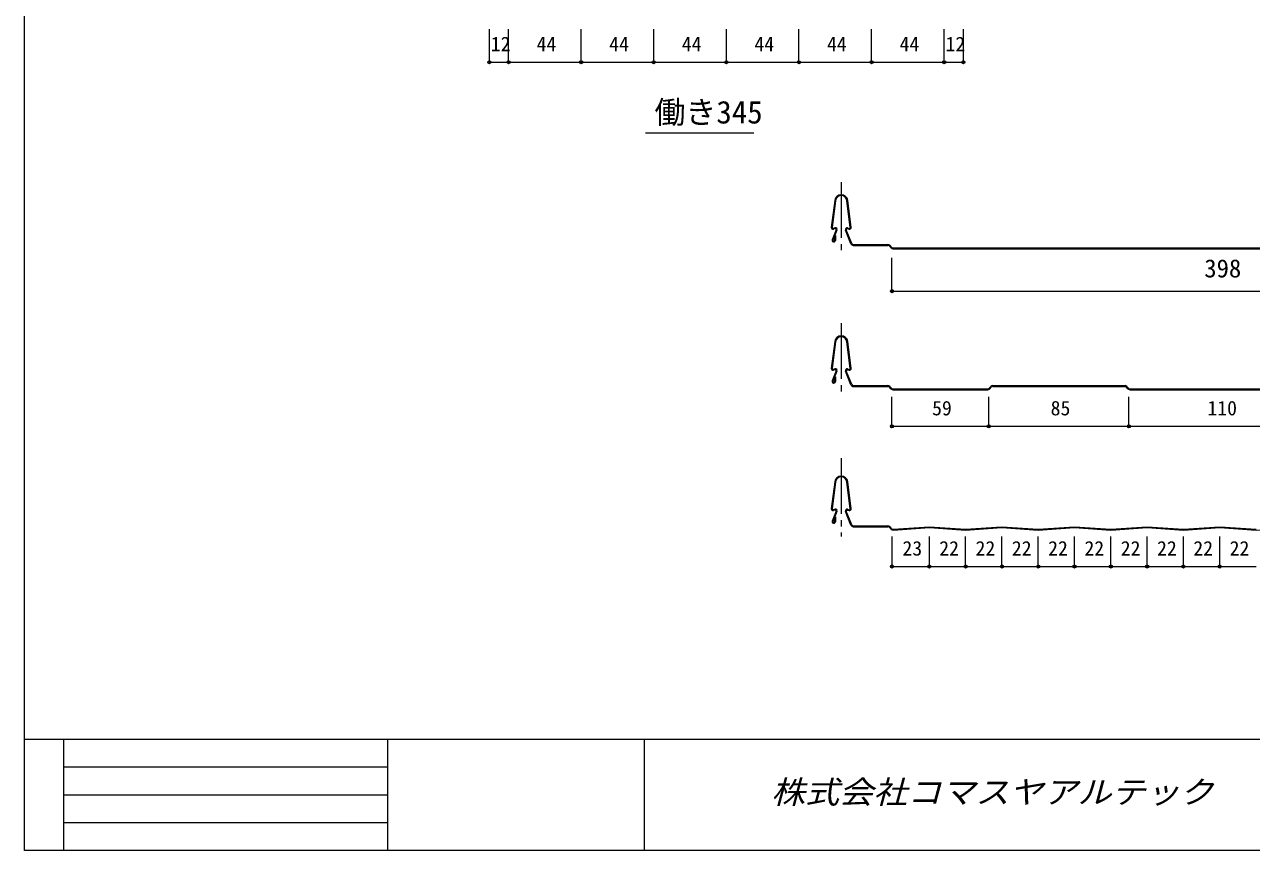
# Model space of a CAD drawing. Units: millimetres, scale not verified. Extents: x -567 to 567, y -401 to 401.
# Drawn here: x -567 to 28, y -401 to -1 of the extents above; entities that cross this region are included whole.
import ezdxf
from ezdxf.enums import TextEntityAlignment as Align

# ---------------------------------------------------------------- set-up
doc = ezdxf.new("R2010")
doc.units = ezdxf.units.MM
doc.header["$LTSCALE"] = 3
doc.header["$PDMODE"] = 32
doc.header["$PDSIZE"] = 1.5
doc.linetypes.add('CHAIN2', pattern=[12, 9, -1, 1, -1])
doc.layers.add('0-0_0', color=5, linetype='Continuous', lineweight=18)
doc.layers.add('0-3_LAYER004', color=7, linetype='Continuous', lineweight=18)
doc.styles.add('HG丸ｺﾞｼｯｸM-PRO', font='')
doc.styles.add('ＭＳ ゴシック', font='')
doc.styles.get('HG丸ｺﾞｼｯｸM-PRO').set_extended_font_data('HG丸ｺﾞｼｯｸM-PRO')
doc.styles.get('ＭＳ ゴシック').set_extended_font_data('MS Gothic')

msp = doc.modelspace()

# ---------------------------------------------------------------- linework, layer by layer
at = {"layer": '0-0_0', "color": 4}
for p, q in [((-341.622, -18.787), (-341.622, -2.696)), ((-332.319, -18.787), (-332.319, -2.696)), ((-297.119, -18.787), (-297.119, -2.696)), ((-261.919, -18.787), (-261.919, -2.696)), ((-226.719, -18.787), (-226.719, -2.696)), ((-191.519, -18.787), (-191.519, -2.696)), ((-156.319, -18.787), (-156.319, -2.696)), ((-121.119, -18.787), (-121.119, -2.696)), ((-111.815, -18.787), (-111.815, -2.696)), ((-341.622, -18.787), (-332.319, -18.787)), ((-332.319, -18.787), (-297.119, -18.787)), ((-297.119, -18.787), (-261.919, -18.787)), ((-261.919, -18.787), (-226.719, -18.787)), ((-226.719, -18.787), (-191.519, -18.787)), ((-191.519, -18.787), (-156.319, -18.787)), ((-156.319, -18.787), (-121.119, -18.787)), ((-121.119, -18.787), (-111.815, -18.787)), ((-265.94, -53.049), (-213.44, -53.049)), ((-146.438, -129.775), (-146.438, -113.708)), ((-146.438, -129.775), (171.438, -129.775)), ((-146.438, -195.312), (-146.438, -181.075)), ((-99.5, -195.312), (-99.5, -181.075)), ((-31.5, -195.312), (-31.5, -181.075)), ((-146.438, -195.312), (-99.5, -195.312)), ((-99.5, -195.312), (-31.5, -195.312)), ((-31.5, -195.312), (56.5, -195.312)), ((-146.404, -263.286), (-146.404, -248.674)), ((-128.3, -263.286), (-128.3, -248.674)), ((-110.7, -263.286), (-110.7, -248.674)), ((-93.1, -263.286), (-93.1, -248.674)), ((-75.5, -263.286), (-75.5, -248.674)), ((-57.9, -263.286), (-57.9, -248.674)), ((-40.3, -263.286), (-40.3, -248.674)), ((-22.7, -263.286), (-22.7, -248.674)), ((-5.1, -263.286), (-5.1, -248.674)), ((12.5, -263.286), (12.5, -248.674)), ((-146.404, -263.286), (-128.3, -263.286)), ((-128.3, -263.286), (-110.7, -263.286))]:
    msp.add_line(p, q, dxfattribs=at)
at = {"layer": '0-0_0', "color": 4, "linetype": 'CHAIN2'}
for p, q in [((-171.026, -76.972), (-171.026, -111.599)), ((-171.026, -145.372), (-171.026, -179.999)), ((-171.026, -210.813), (-171.026, -248.674))]:
    msp.add_line(p, q, dxfattribs=at)
at = {"layer": '0-0_0'}
for p, q in [((-174.201, -85.844), (-175.82, -98.854)), ((-173.804, -85.893), (-175.423, -98.903)), ((-166.629, -98.903), (-168.247, -85.893)), ((-166.232, -98.854), (-167.85, -85.844)), ((-173.476, -100.067), (-175.388, -104.849)), ((-173.105, -100.216), (-175.017, -104.997)), ((-174.033, -99.1), (-174.922, -99.339)), ((-173.929, -99.487), (-174.819, -99.725)), ((-166.3, -106.844), (-168.969, -100.17)), ((-165.928, -106.696), (-168.597, -100.022)), ((-168.122, -99.487), (-167.233, -99.725)), ((-168.019, -99.1), (-167.129, -99.339)), ((-174.155, -102.843), (-174.245, -105.161)), ((-173.755, -102.859), (-174.155, -102.843)), ((-173.755, -102.859), (-173.846, -105.177)), ((-165.186, -107.199), (-148.369, -107.199)), ((-165.186, -107.599), (-148.369, -107.599)), ((-146.789, -108.847), (-147.804, -107.833)), ((-146.507, -108.565), (-147.521, -107.55)), ((-145.941, -108.799), (170.941, -108.799)), ((-145.941, -109.199), (170.941, -109.199)), ((-174.201, -154.244), (-175.82, -167.254)), ((-173.804, -154.293), (-175.423, -167.303)), ((-166.629, -167.303), (-168.247, -154.293)), ((-166.232, -167.254), (-167.85, -154.244)), ((-173.476, -168.467), (-175.388, -173.249)), ((-173.105, -168.616), (-175.017, -173.397)), ((-174.033, -167.5), (-174.922, -167.739)), ((-173.929, -167.887), (-174.819, -168.125)), ((-174.155, -171.243), (-174.245, -173.561)), ((-173.755, -171.259), (-174.155, -171.243)), ((-173.755, -171.259), (-173.846, -173.577)), ((-166.3, -175.244), (-168.969, -168.57)), ((-165.928, -175.096), (-168.597, -168.422)), ((-168.122, -167.887), (-167.233, -168.125)), ((-168.019, -167.5), (-167.129, -167.739)), ((-165.186, -175.599), (-148.369, -175.599)), ((-165.186, -175.999), (-148.369, -175.999)), ((-146.789, -177.247), (-147.804, -176.233)), ((-146.507, -176.965), (-147.521, -175.95)), ((-145.941, -177.199), (-99.997, -177.199)), ((-145.941, -177.599), (-99.997, -177.599)), ((-99.431, -176.965), (-98.417, -175.95)), ((-99.149, -177.247), (-98.134, -176.233)), ((-97.569, -175.599), (-33.431, -175.599)), ((-97.569, -175.999), (-33.431, -175.999)), ((-31.851, -177.247), (-32.866, -176.233)), ((-31.569, -176.965), (-32.583, -175.95)), ((-31.003, -177.199), (56.003, -177.199)), ((-31.003, -177.599), (56.003, -177.599)), ((-174.201, -222.244), (-175.82, -235.254)), ((-173.804, -222.293), (-175.423, -235.303)), ((-166.629, -235.303), (-168.247, -222.293)), ((-166.232, -235.254), (-167.85, -222.244)), ((-173.476, -236.467), (-175.388, -241.249)), ((-173.105, -236.616), (-175.017, -241.397)), ((-174.033, -235.5), (-174.922, -235.739)), ((-173.929, -235.887), (-174.819, -236.125)), ((-166.3, -243.244), (-168.969, -236.57)), ((-165.928, -243.096), (-168.597, -236.422)), ((-168.122, -235.887), (-167.233, -236.125)), ((-168.019, -235.5), (-167.129, -235.739)), ((-174.155, -239.243), (-174.245, -241.561)), ((-173.755, -239.259), (-174.155, -239.243)), ((-173.755, -239.259), (-173.846, -241.577)), ((-165.186, -243.599), (-148.369, -243.599)), ((-165.186, -243.999), (-148.369, -243.999)), ((-146.789, -245.247), (-147.804, -244.233)), ((-146.507, -244.965), (-147.521, -243.95)), ((-145.886, -245.197), (-128.3, -243.998)), ((-128.3, -243.998), (-110.7, -245.198)), ((-110.7, -245.198), (-93.1, -243.998)), ((-93.1, -243.998), (-75.5, -245.198)), ((-75.5, -245.198), (-57.9, -243.998)), ((-57.9, -243.998), (-40.3, -245.198)), ((-40.3, -245.198), (-22.7, -243.998)), ((-22.7, -243.998), (-5.1, -245.198)), ((-5.1, -245.198), (12.5, -243.998)), ((12.5, -243.998), (30.1, -245.198))]:
    msp.add_line(p, q, dxfattribs=at)
at = {"layer": '0-0_0', "color": 7}
msp.add_line((-391.077, -346.95), (-391.077, -400.95), dxfattribs=at)
at = {"layer": '0-0_0'}
msp.add_lwpolyline([(-145.859, -245.596), (-128.3, -244.399), (-110.7, -245.599), (-93.1, -244.399), (-75.5, -245.599), (-57.9, -244.399), (-40.3, -245.599), (-22.7, -244.399), (-5.1, -245.599), (12.5, -244.399), (30.1, -245.599), (47.7, -244.399), (65.3, -245.599), (82.9, -244.399), (100.5, -245.599), (118.1, -244.399), (135.7, -245.599), (153.3, -244.399), (170.859, -245.596)], dxfattribs=at)
at = {"layer": '0-0_0', "color": 4}
for points in [[(-110.7, -263.286), (-93.1, -263.286), (-75.5, -263.286)], [(-75.5, -263.286), (-57.9, -263.286), (-40.3, -263.286)], [(-40.3, -263.286), (-22.7, -263.286), (-5.1, -263.286)], [(-5.1, -263.286), (12.5, -263.286), (30.1, -263.286)]]:
    msp.add_lwpolyline(points, dxfattribs=at)
at = {"layer": '0-0_0'}
for centre, radius, start, end in [((-171.026, -86.239), 3.2, 7.09094, 172.90906), ((-171.026, -86.239), 2.8, 7.16199, 172.83801), ((-175.026, -98.952), 0.8, 172.90906, 285), ((-175.026, -98.952), 0.4, 172.83801, 285), ((-173.826, -99.873), 0.8, 330.96878, 105), ((-173.826, -99.873), 0.4, 330.96878, 105), ((-168.226, -99.873), 0.8, 75, 201.79412), ((-168.226, -99.873), 0.4, 75, 201.79412), ((-167.026, -98.952), 0.8, 255, 7.09094), ((-167.026, -98.952), 0.4, 255, 7.16199), ((-174.645, -105.146), 0.8, 158.20588, 357.77069), ((-174.645, -105.146), 0.4, 158.20588, 357.77069), ((-165.186, -106.399), 1.2, 201.79412, 270), ((-165.186, -106.399), 0.8, 201.79412, 270), ((-148.369, -108.399), 1.2, 45, 90), ((-148.369, -108.399), 0.8, 45, 90), ((-145.941, -107.999), 1.2, 225, 270), ((-145.941, -107.999), 0.8, 225, 270), ((-171.026, -154.639), 3.2, 7.09094, 172.90906), ((-171.026, -154.639), 2.8, 7.16199, 172.83801), ((-175.026, -167.352), 0.8, 172.90906, 285), ((-175.026, -167.352), 0.4, 172.83801, 285), ((-173.826, -168.273), 0.8, 330.96878, 105), ((-173.826, -168.273), 0.4, 330.96878, 105), ((-168.226, -168.273), 0.8, 75, 201.79412), ((-168.226, -168.273), 0.4, 75, 201.79412), ((-167.026, -167.352), 0.8, 255, 7.09094), ((-167.026, -167.352), 0.4, 255, 7.16199), ((-174.645, -173.546), 0.8, 158.20588, 357.77069), ((-174.645, -173.546), 0.4, 158.20588, 357.77069), ((-165.186, -174.799), 1.2, 201.79412, 270), ((-165.186, -174.799), 0.8, 201.79412, 270), ((-148.369, -176.799), 1.2, 45, 90), ((-148.369, -176.799), 0.8, 45, 90), ((-145.941, -176.399), 1.2, 225, 270), ((-145.941, -176.399), 0.8, 225, 270), ((-99.997, -176.399), 0.8, 270, 315), ((-99.997, -176.399), 1.2, 270, 315), ((-97.569, -176.799), 1.2, 90, 135), ((-97.569, -176.799), 0.8, 90, 135), ((-33.431, -176.799), 1.2, 45, 90), ((-33.431, -176.799), 0.8, 45, 90), ((-31.003, -176.399), 1.2, 225, 270), ((-31.003, -176.399), 0.8, 225, 270), ((-171.026, -222.639), 3.2, 7.09094, 172.90906), ((-171.026, -222.639), 2.8, 7.16199, 172.83801), ((-175.026, -235.352), 0.8, 172.90906, 285), ((-175.026, -235.352), 0.4, 172.83801, 285), ((-173.826, -236.273), 0.8, 330.96878, 105), ((-173.826, -236.273), 0.4, 330.96878, 105), ((-168.226, -236.273), 0.8, 75, 201.79412), ((-168.226, -236.273), 0.4, 75, 201.79412), ((-167.026, -235.352), 0.8, 255, 7.09094), ((-167.026, -235.352), 0.4, 255, 7.16199), ((-174.645, -241.546), 0.8, 158.20588, 357.77069), ((-174.645, -241.546), 0.4, 158.20588, 357.77069), ((-165.186, -242.799), 1.2, 201.79412, 270), ((-165.186, -242.799), 0.8, 201.79412, 270), ((-148.369, -244.799), 1.2, 45, 90), ((-148.369, -244.799), 0.8, 45, 90), ((-145.941, -244.399), 1.2, 225, 273.90049), ((-145.941, -244.399), 0.8, 225, 273.90049)]:
    msp.add_arc(centre, radius, start, end, dxfattribs=at)
at = {"layer": '0-0_0', "color": 4}
for p in [(-341.622, -18.787), (-332.319, -18.787), (-297.119, -18.787), (-261.919, -18.787), (-226.719, -18.787), (-191.519, -18.787), (-156.319, -18.787), (-121.119, -18.787), (-111.815, -18.787), (-146.438, -129.775), (-146.438, -195.312), (-99.5, -195.312), (-31.5, -195.312), (-146.404, -263.286), (-128.3, -263.286), (-110.7, -263.286), (-93.1, -263.286), (-75.5, -263.286), (-57.9, -263.286), (-40.3, -263.286), (-22.7, -263.286), (-5.1, -263.286), (12.5, -263.286)]:
    msp.add_point(p, dxfattribs=at)
at = {"layer": '0-3_LAYER004'}
for p, q in [((-567, -346.95), (567, -346.95)), ((-548.1, -346.95), (-548.1, -400.95)), ((-266.54, -346.95), (-266.54, -400.95)), ((-548.1, -360.45), (-391.077, -360.45)), ((-548.1, -373.95), (-391.077, -373.95)), ((-548.1, -387.45), (-391.077, -387.45))]:
    msp.add_line(p, q, dxfattribs=at)
msp.add_lwpolyline([(-567, 400.95), (567, 400.95), (567, -400.95), (-567, -400.95)], close=True, dxfattribs=at)

# ---------------------------------------------------------------- texts
at = {"layer": '0-0_0', "color": 4, "style": 'ＭＳ ゴシック'}
for s, height, p in [('12', 7.038, (-340.97, -15.587)), ('44', 7.038, (-318.719, -15.587)), ('44', 7.038, (-283.519, -15.587)), ('44', 7.038, (-248.319, -15.587)), ('44', 7.038, (-213.119, -15.587)), ('44', 7.038, (-177.919, -15.587)), ('44', 7.038, (-142.719, -15.587)), ('12', 7.038, (-120.467, -15.587)), ('398', 8.798, (5, -125.775)), ('59', 7.038, (-126.969, -192.112)), ('85', 7.038, (-69.5, -192.112)), ('110', 7.038, (6.5, -192.112)), ('23', 7.038, (-141.352, -260.086)), ('22', 7.038, (-123.5, -260.086)), ('22', 7.038, (-105.9, -260.086)), ('22', 7.038, (-88.3, -260.086)), ('22', 7.038, (-70.7, -260.086)), ('22', 7.038, (-53.1, -260.086)), ('22', 7.038, (-35.5, -260.086)), ('22', 7.038, (-17.9, -260.086)), ('22', 7.038, (-0.3, -260.086)), ('22', 7.038, (17.3, -260.086))]:
    msp.add_text(s, height=height, dxfattribs=at).set_placement(p, align=Align.BOTTOM_LEFT)
at = {"layer": '0-0_0', "color": 7, "style": 'ＭＳ ゴシック'}
msp.add_text('働き345', height=11, dxfattribs=at).set_placement((-261.565, -51.799), align=Align.BOTTOM_LEFT)
at = {"layer": '0-0_0', "color": 3, "style": 'HG丸ｺﾞｼｯｸM-PRO', "oblique": 15, "width": 1.1}
msp.add_text('株式会社コマスヤアルテック', height=11, dxfattribs=at).set_placement((-205.007, -381.45), align=Align.BOTTOM_LEFT)

doc.saveas('drawing.dxf')
